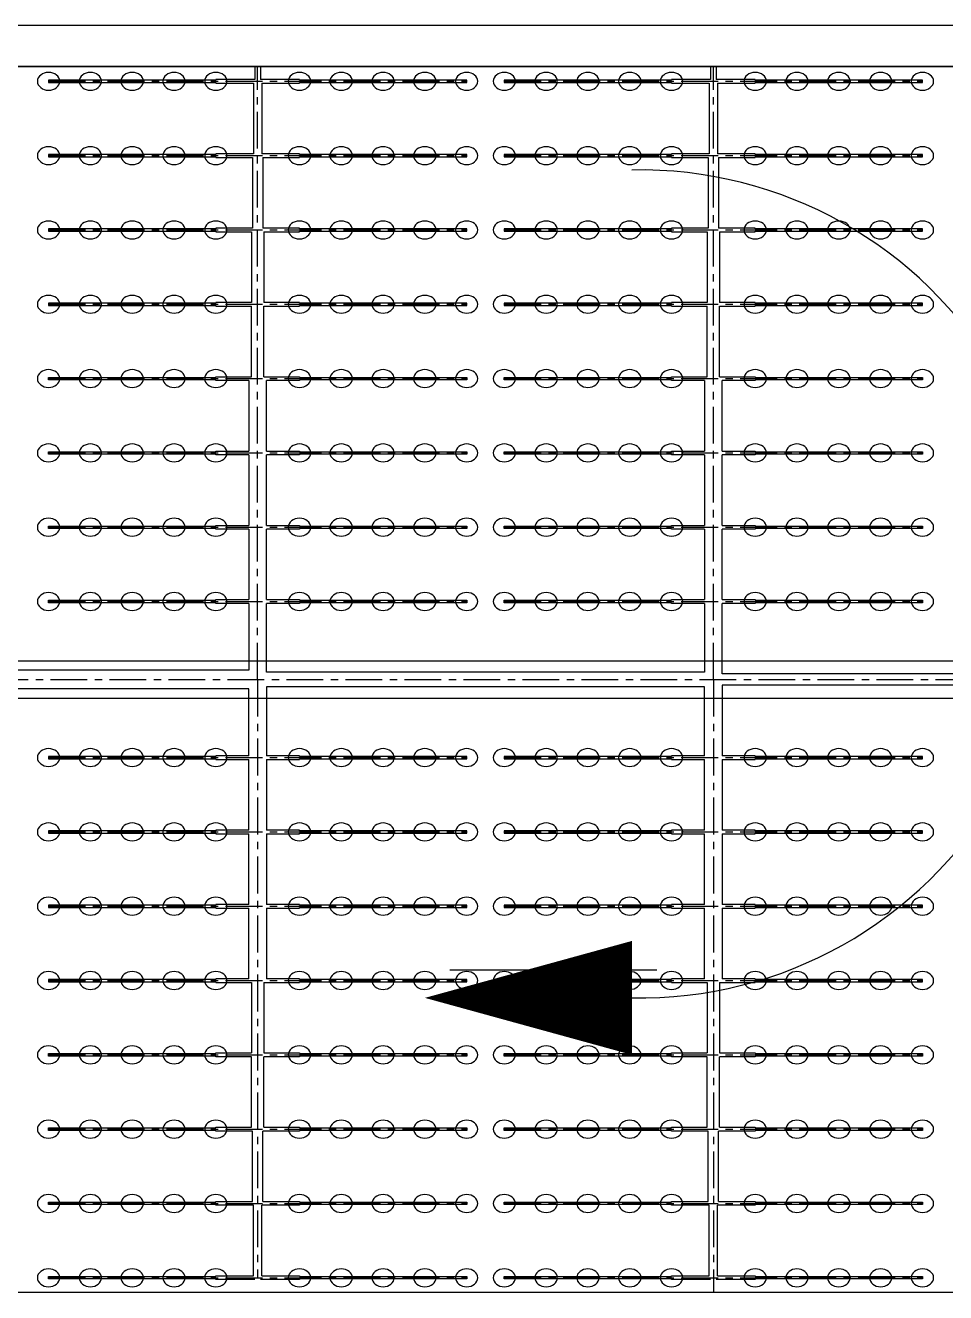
# Model space of a CAD drawing. Header units: millimetres. Extents: x 738100 to 1284508, y 138373 to 260796.
# Drawn here: x 831976 to 839900, y 219875 to 230789 of the extents above; entities that cross this region are included whole.
import ezdxf

# ---------------------------------------------------------------- set-up
doc = ezdxf.new("R2010")
doc.units = ezdxf.units.MM
doc.linetypes.add('CENTER', pattern=[50.8, 31.75, -6.35, 6.35, -6.35])
doc.layers.add('轴线', color=6, linetype='CENTER')

msp = doc.modelspace()

# ---------------------------------------------------------------- linework, layer by layer
at = {"lineweight": -3}
msp.add_line((842940.494, 230789.288), (779900.494, 230789.288), dxfattribs=at)
at = {"lineweight": -3, "ltscale": 100}
for p, q in [((843900.494, 230435.296), (779900.494, 230435.296)), ((779900.494, 230433.442), (843900.494, 230433.442)), ((777220.494, 225315.296), (843900.494, 225315.296)), ((777220.494, 225315.296), (843900.494, 225315.296)), ((777220.494, 225315.296), (843900.494, 225315.296)), ((779900.494, 224995.296), (843900.494, 224995.296)), ((843900.494, 219875.296), (779900.494, 219875.296))]:
    msp.add_line(p, q, dxfattribs=at)
at = {"ltscale": 10}
for p, q in [((833952.494, 230435.296), (833952.494, 230323.296)), ((834000.494, 230435.296), (834000.494, 230323.296)), ((837876.494, 230435.296), (837876.494, 230323.296)), ((837924.494, 230435.296), (837924.494, 230323.296)), ((832176.494, 230317.536), (832176.494, 230297.056)), ((833616.494, 230317.536), (832176.494, 230317.536)), ((832176.494, 230297.056), (833616.494, 230297.056)), ((833952.494, 230323.296), (833616.494, 230323.296)), ((833616.494, 230323.296), (833616.494, 230317.536)), ((833616.494, 230297.056), (833616.494, 230291.296)), ((833616.494, 230291.296), (833940.494, 230291.296)), ((833940.494, 230291.296), (833940.494, 229683.296)), ((834336.494, 230323.296), (834000.494, 230323.296)), ((834012.494, 230291.296), (834336.494, 230291.296)), ((834012.494, 230291.296), (834012.494, 229683.296)), ((834336.494, 230317.536), (834336.494, 230323.296)), ((835776.494, 230317.536), (834336.494, 230317.536)), ((834336.494, 230291.296), (834336.494, 230297.056)), ((834336.494, 230297.056), (835776.494, 230297.056)), ((835776.494, 230297.056), (835776.494, 230317.536)), ((836100.494, 230317.536), (836100.494, 230297.056)), ((837540.494, 230317.536), (836100.494, 230317.536)), ((836100.494, 230297.056), (837540.494, 230297.056)), ((837876.494, 230323.296), (837540.494, 230323.296)), ((837540.494, 230323.296), (837540.494, 230317.536)), ((837540.494, 230297.056), (837540.494, 230291.296)), ((837540.494, 230291.296), (837864.494, 230291.296)), ((837864.494, 230291.296), (837864.494, 229683.296)), ((838260.494, 230323.296), (837924.494, 230323.296)), ((837936.494, 230291.296), (838260.494, 230291.296)), ((837936.494, 230291.296), (837936.494, 229683.296)), ((838260.494, 230317.536), (838260.494, 230323.296)), ((839700.494, 230317.536), (838260.494, 230317.536)), ((838260.494, 230291.296), (838260.494, 230297.056)), ((838260.494, 230297.056), (839700.494, 230297.056)), ((839700.494, 230297.056), (839700.494, 230317.536)), ((832176.494, 229677.536), (832176.494, 229657.056)), ((833616.494, 229677.536), (832176.494, 229677.536)), ((832176.494, 229657.056), (833616.494, 229657.056)), ((833940.494, 229683.296), (833616.494, 229683.296)), ((833616.494, 229683.296), (833616.494, 229677.536)), ((833616.494, 229657.056), (833616.494, 229651.296)), ((833616.494, 229651.296), (833932.494, 229651.296)), ((833932.494, 229651.296), (833932.494, 229043.296)), ((834336.494, 229683.296), (834012.494, 229683.296)), ((834020.494, 229651.296), (834336.494, 229651.296)), ((834020.494, 229651.296), (834020.494, 229043.296)), ((834336.494, 229677.536), (834336.494, 229683.296)), ((835776.494, 229677.536), (834336.494, 229677.536)), ((834336.494, 229651.296), (834336.494, 229657.056)), ((834336.494, 229657.056), (835776.494, 229657.056)), ((835776.494, 229657.056), (835776.494, 229677.536)), ((836100.494, 229677.536), (836100.494, 229657.056)), ((837540.494, 229677.536), (836100.494, 229677.536)), ((836100.494, 229657.056), (837540.494, 229657.056)), ((837864.494, 229683.296), (837540.494, 229683.296)), ((837540.494, 229683.296), (837540.494, 229677.536)), ((837540.494, 229657.056), (837540.494, 229651.296)), ((837540.494, 229651.296), (837856.494, 229651.296)), ((837856.494, 229651.296), (837856.494, 229043.296)), ((838260.494, 229683.296), (837936.494, 229683.296)), ((837944.494, 229651.296), (838260.494, 229651.296)), ((837944.494, 229651.296), (837944.494, 229043.296)), ((838260.494, 229677.536), (838260.494, 229683.296)), ((839700.494, 229677.536), (838260.494, 229677.536)), ((838260.494, 229651.296), (838260.494, 229657.056)), ((838260.494, 229657.056), (839700.494, 229657.056)), ((839700.494, 229657.056), (839700.494, 229677.536)), ((832176.494, 229037.536), (832176.494, 229017.056)), ((833616.494, 229037.536), (832176.494, 229037.536)), ((832176.494, 229017.056), (833616.494, 229017.056)), ((833932.494, 229043.296), (833616.494, 229043.296)), ((833616.494, 229043.296), (833616.494, 229037.536)), ((833616.494, 229017.056), (833616.494, 229011.296)), ((833616.494, 229011.296), (833924.494, 229011.296)), ((833924.494, 229011.296), (833924.494, 228403.296)), ((834336.494, 229043.296), (834020.494, 229043.296)), ((834028.494, 229011.296), (834336.494, 229011.296)), ((834028.494, 229011.296), (834028.494, 228403.296)), ((834336.494, 229037.536), (834336.494, 229043.296)), ((835776.494, 229037.536), (834336.494, 229037.536)), ((834336.494, 229011.296), (834336.494, 229017.056)), ((834336.494, 229017.056), (835776.494, 229017.056)), ((835776.494, 229017.056), (835776.494, 229037.536)), ((836100.494, 229037.536), (836100.494, 229017.056)), ((837540.494, 229037.536), (836100.494, 229037.536)), ((836100.494, 229017.056), (837540.494, 229017.056)), ((837856.494, 229043.296), (837540.494, 229043.296)), ((837540.494, 229043.296), (837540.494, 229037.536)), ((837540.494, 229017.056), (837540.494, 229011.296)), ((837540.494, 229011.296), (837848.494, 229011.296)), ((837848.494, 229011.296), (837848.494, 228403.296)), ((838260.494, 229043.296), (837944.494, 229043.296)), ((837952.494, 229011.296), (838260.494, 229011.296)), ((837952.494, 229011.296), (837952.494, 228403.296)), ((838260.494, 229037.536), (838260.494, 229043.296)), ((839700.494, 229037.536), (838260.494, 229037.536)), ((838260.494, 229011.296), (838260.494, 229017.056)), ((838260.494, 229017.056), (839700.494, 229017.056)), ((839700.494, 229017.056), (839700.494, 229037.536)), ((832176.494, 228397.536), (832176.494, 228377.056)), ((833616.494, 228397.536), (832176.494, 228397.536)), ((832176.494, 228377.056), (833616.494, 228377.056)), ((833924.494, 228403.296), (833616.494, 228403.296)), ((833616.494, 228403.296), (833616.494, 228397.536)), ((833616.494, 228377.056), (833616.494, 228371.296)), ((833616.494, 228371.296), (833924.494, 228371.296)), ((833924.494, 227763.296), (833924.494, 228371.296)), ((834336.494, 228403.296), (834028.494, 228403.296)), ((834028.494, 228371.296), (834336.494, 228371.296)), ((834028.494, 227763.296), (834028.494, 228371.296)), ((834336.494, 228397.536), (834336.494, 228403.296)), ((835776.494, 228397.536), (834336.494, 228397.536)), ((834336.494, 228371.296), (834336.494, 228377.056)), ((834336.494, 228377.056), (835776.494, 228377.056)), ((835776.494, 228377.056), (835776.494, 228397.536)), ((836100.494, 228397.536), (836100.494, 228377.056)), ((837540.494, 228397.536), (836100.494, 228397.536)), ((836100.494, 228377.056), (837540.494, 228377.056)), ((837848.494, 228403.296), (837540.494, 228403.296)), ((837540.494, 228403.296), (837540.494, 228397.536)), ((837540.494, 228377.056), (837540.494, 228371.296)), ((837540.494, 228371.296), (837848.494, 228371.296)), ((837848.494, 227763.296), (837848.494, 228371.296)), ((838260.494, 228403.296), (837952.494, 228403.296)), ((837952.494, 228371.296), (838260.494, 228371.296)), ((837952.494, 227763.296), (837952.494, 228371.296)), ((838260.494, 228397.536), (838260.494, 228403.296)), ((839700.494, 228397.536), (838260.494, 228397.536)), ((838260.494, 228371.296), (838260.494, 228377.056)), ((838260.494, 228377.056), (839700.494, 228377.056)), ((839700.494, 228377.056), (839700.494, 228397.536)), ((832176.494, 227737.056), (832176.494, 227757.536)), ((832176.494, 227757.536), (833616.494, 227757.536)), ((833616.494, 227737.056), (832176.494, 227737.056)), ((833616.494, 227757.536), (833616.494, 227763.296)), ((833616.494, 227763.296), (833924.494, 227763.296)), ((833616.494, 227731.296), (833616.494, 227737.056)), ((833900.494, 227731.296), (833616.494, 227731.296)), ((833900.494, 227731.296), (833900.494, 227123.296)), ((834028.494, 227763.296), (834336.494, 227763.296)), ((834336.494, 227731.296), (834052.494, 227731.296)), ((834052.494, 227123.296), (834052.494, 227731.296)), ((834336.494, 227763.296), (834336.494, 227757.536)), ((834336.494, 227757.536), (835776.494, 227757.536)), ((835776.494, 227737.056), (834336.494, 227737.056)), ((834336.494, 227737.056), (834336.494, 227731.296)), ((835776.494, 227757.536), (835776.494, 227737.056)), ((836100.494, 227737.056), (836100.494, 227757.536)), ((836100.494, 227757.536), (837540.494, 227757.536)), ((837540.494, 227737.056), (836100.494, 227737.056)), ((837540.494, 227757.536), (837540.494, 227763.296)), ((837540.494, 227763.296), (837848.494, 227763.296)), ((837540.494, 227731.296), (837540.494, 227737.056)), ((837824.494, 227731.296), (837540.494, 227731.296)), ((837824.494, 227731.296), (837824.494, 227123.296)), ((837952.494, 227763.296), (838260.494, 227763.296)), ((838260.494, 227731.296), (837976.494, 227731.296)), ((837976.494, 227123.296), (837976.494, 227731.296)), ((838260.494, 227763.296), (838260.494, 227757.536)), ((838260.494, 227757.536), (839700.494, 227757.536)), ((839700.494, 227737.056), (838260.494, 227737.056)), ((838260.494, 227737.056), (838260.494, 227731.296)), ((839700.494, 227757.536), (839700.494, 227737.056)), ((833616.494, 227117.536), (833616.494, 227123.296)), ((833616.494, 227123.296), (833900.494, 227123.296)), ((834052.494, 227123.296), (834336.494, 227123.296)), ((834336.494, 227123.296), (834336.494, 227117.536)), ((837540.494, 227117.536), (837540.494, 227123.296)), ((837540.494, 227123.296), (837824.494, 227123.296)), ((837976.494, 227123.296), (838260.494, 227123.296)), ((838260.494, 227123.296), (838260.494, 227117.536)), ((832176.494, 227097.056), (832176.494, 227117.536)), ((832176.494, 227117.536), (833616.494, 227117.536)), ((833616.494, 227097.056), (832176.494, 227097.056)), ((833616.494, 227091.296), (833616.494, 227097.056)), ((833900.494, 227091.296), (833616.494, 227091.296)), ((833900.494, 227091.296), (833900.494, 226483.296)), ((834336.494, 227091.296), (834052.494, 227091.296)), ((834052.494, 226483.296), (834052.494, 227091.296)), ((834336.494, 227117.536), (835776.494, 227117.536)), ((835776.494, 227097.056), (834336.494, 227097.056)), ((834336.494, 227097.056), (834336.494, 227091.296)), ((835776.494, 227117.536), (835776.494, 227097.056)), ((836100.494, 227097.056), (836100.494, 227117.536)), ((836100.494, 227117.536), (837540.494, 227117.536)), ((837540.494, 227097.056), (836100.494, 227097.056)), ((837540.494, 227091.296), (837540.494, 227097.056)), ((837824.494, 227091.296), (837540.494, 227091.296)), ((837824.494, 227091.296), (837824.494, 226483.296)), ((838260.494, 227091.296), (837976.494, 227091.296)), ((837976.494, 226483.296), (837976.494, 227091.296)), ((838260.494, 227117.536), (839700.494, 227117.536)), ((839700.494, 227097.056), (838260.494, 227097.056)), ((838260.494, 227097.056), (838260.494, 227091.296)), ((839700.494, 227117.536), (839700.494, 227097.056)), ((832176.494, 226457.056), (832176.494, 226477.536)), ((832176.494, 226477.536), (833616.494, 226477.536)), ((833616.494, 226477.536), (833616.494, 226483.296)), ((833616.494, 226483.296), (833900.494, 226483.296)), ((834052.494, 226483.296), (834336.494, 226483.296)), ((834336.494, 226483.296), (834336.494, 226477.536)), ((834336.494, 226477.536), (835776.494, 226477.536)), ((835776.494, 226477.536), (835776.494, 226457.056)), ((836100.494, 226457.056), (836100.494, 226477.536)), ((836100.494, 226477.536), (837540.494, 226477.536)), ((837540.494, 226477.536), (837540.494, 226483.296)), ((837540.494, 226483.296), (837824.494, 226483.296)), ((837976.494, 226483.296), (838260.494, 226483.296)), ((838260.494, 226483.296), (838260.494, 226477.536)), ((838260.494, 226477.536), (839700.494, 226477.536)), ((839700.494, 226477.536), (839700.494, 226457.056)), ((833616.494, 226457.056), (832176.494, 226457.056)), ((833616.494, 226451.296), (833616.494, 226457.056)), ((833900.494, 226451.296), (833616.494, 226451.296)), ((833900.494, 226451.296), (833900.494, 225843.296)), ((834336.494, 226451.296), (834052.494, 226451.296)), ((834052.494, 225843.296), (834052.494, 226451.296)), ((835776.494, 226457.056), (834336.494, 226457.056)), ((834336.494, 226457.056), (834336.494, 226451.296)), ((837540.494, 226457.056), (836100.494, 226457.056)), ((837540.494, 226451.296), (837540.494, 226457.056)), ((837824.494, 226451.296), (837540.494, 226451.296)), ((837824.494, 226451.296), (837824.494, 225843.296)), ((838260.494, 226451.296), (837976.494, 226451.296)), ((837976.494, 225843.296), (837976.494, 226451.296)), ((839700.494, 226457.056), (838260.494, 226457.056)), ((838260.494, 226457.056), (838260.494, 226451.296)), ((832176.494, 225817.056), (832176.494, 225837.536)), ((832176.494, 225837.536), (833616.494, 225837.536)), ((833616.494, 225817.056), (832176.494, 225817.056)), ((833616.494, 225837.536), (833616.494, 225843.296)), ((833616.494, 225843.296), (833900.494, 225843.296)), ((833616.494, 225811.296), (833616.494, 225817.056)), ((833900.494, 225811.296), (833616.494, 225811.296)), ((833900.494, 225811.296), (833900.494, 225235.296)), ((834052.494, 225843.296), (834336.494, 225843.296)), ((834336.494, 225811.296), (834052.494, 225811.296)), ((834052.494, 225219.296), (834052.494, 225811.296)), ((834336.494, 225843.296), (834336.494, 225837.536)), ((834336.494, 225837.536), (835776.494, 225837.536)), ((835776.494, 225817.056), (834336.494, 225817.056)), ((834336.494, 225817.056), (834336.494, 225811.296)), ((835776.494, 225837.536), (835776.494, 225817.056)), ((836100.494, 225817.056), (836100.494, 225837.536)), ((836100.494, 225837.536), (837540.494, 225837.536)), ((837540.494, 225817.056), (836100.494, 225817.056)), ((837540.494, 225837.536), (837540.494, 225843.296)), ((837540.494, 225843.296), (837824.494, 225843.296)), ((837540.494, 225811.296), (837540.494, 225817.056)), ((837824.494, 225811.296), (837540.494, 225811.296)), ((837824.494, 225811.296), (837824.494, 225219.296)), ((837976.494, 225843.296), (838260.494, 225843.296)), ((838260.494, 225811.296), (837976.494, 225811.296)), ((837976.494, 225203.296), (837976.494, 225811.296)), ((838260.494, 225843.296), (838260.494, 225837.536)), ((838260.494, 225837.536), (839700.494, 225837.536)), ((839700.494, 225817.056), (838260.494, 225817.056)), ((838260.494, 225817.056), (838260.494, 225811.296)), ((839700.494, 225837.536), (839700.494, 225817.056)), ((833900.494, 225235.296), (830052.494, 225235.296)), ((837824.494, 225219.296), (834052.494, 225219.296)), ((841824.494, 225203.296), (837976.494, 225203.296)), ((833900.494, 225075.296), (830052.494, 225075.296)), ((833900.494, 224995.296), (833900.494, 225075.296)), ((833900.494, 224499.296), (833900.494, 225075.296)), ((834052.494, 225091.296), (834052.494, 224995.296)), ((837824.494, 225091.296), (834052.494, 225091.296)), ((834052.494, 225091.296), (834052.494, 224499.296)), ((837824.494, 224995.296), (837824.494, 225091.296)), ((837824.494, 224499.296), (837824.494, 225091.296)), ((837976.494, 225107.296), (837976.494, 224995.296)), ((841824.494, 225107.296), (837976.494, 225107.296)), ((837976.494, 225107.296), (837976.494, 224499.296)), ((832176.494, 224493.536), (832176.494, 224473.056)), ((833616.494, 224493.536), (832176.494, 224493.536)), ((832176.494, 224473.056), (833616.494, 224473.056)), ((833900.494, 224499.296), (833616.494, 224499.296)), ((833616.494, 224499.296), (833616.494, 224493.536)), ((833616.494, 224473.056), (833616.494, 224467.296)), ((833616.494, 224467.296), (833900.494, 224467.296)), ((833900.494, 223859.296), (833900.494, 224467.296)), ((834336.494, 224499.296), (834052.494, 224499.296)), ((834052.494, 224467.296), (834336.494, 224467.296)), ((834052.494, 224467.296), (834052.494, 223859.296)), ((834336.494, 224493.536), (834336.494, 224499.296)), ((835776.494, 224493.536), (834336.494, 224493.536)), ((834336.494, 224467.296), (834336.494, 224473.056)), ((834336.494, 224473.056), (835776.494, 224473.056)), ((835776.494, 224473.056), (835776.494, 224493.536)), ((836100.494, 224493.536), (836100.494, 224473.056)), ((837540.494, 224493.536), (836100.494, 224493.536)), ((836100.494, 224473.056), (837540.494, 224473.056)), ((837824.494, 224499.296), (837540.494, 224499.296)), ((837540.494, 224499.296), (837540.494, 224493.536)), ((837540.494, 224473.056), (837540.494, 224467.296)), ((837540.494, 224467.296), (837824.494, 224467.296)), ((837824.494, 223859.296), (837824.494, 224467.296)), ((838260.494, 224499.296), (837976.494, 224499.296)), ((837976.494, 224467.296), (838260.494, 224467.296)), ((837976.494, 224467.296), (837976.494, 223859.296)), ((838260.494, 224493.536), (838260.494, 224499.296)), ((839700.494, 224493.536), (838260.494, 224493.536)), ((838260.494, 224467.296), (838260.494, 224473.056)), ((838260.494, 224473.056), (839700.494, 224473.056)), ((839700.494, 224473.056), (839700.494, 224493.536)), ((832176.494, 223853.536), (832176.494, 223833.056)), ((833616.494, 223853.536), (832176.494, 223853.536)), ((833900.494, 223859.296), (833616.494, 223859.296)), ((833616.494, 223859.296), (833616.494, 223853.536)), ((834336.494, 223859.296), (834052.494, 223859.296)), ((834336.494, 223853.536), (834336.494, 223859.296)), ((835776.494, 223853.536), (834336.494, 223853.536)), ((835776.494, 223833.056), (835776.494, 223853.536)), ((836100.494, 223853.536), (836100.494, 223833.056)), ((837540.494, 223853.536), (836100.494, 223853.536)), ((837824.494, 223859.296), (837540.494, 223859.296)), ((837540.494, 223859.296), (837540.494, 223853.536)), ((838260.494, 223859.296), (837976.494, 223859.296)), ((838260.494, 223853.536), (838260.494, 223859.296)), ((839700.494, 223853.536), (838260.494, 223853.536)), ((839700.494, 223833.056), (839700.494, 223853.536)), ((832176.494, 223833.056), (833616.494, 223833.056)), ((833616.494, 223833.056), (833616.494, 223827.296)), ((833616.494, 223827.296), (833900.494, 223827.296)), ((833900.494, 223219.296), (833900.494, 223827.296)), ((834052.494, 223827.296), (834336.494, 223827.296)), ((834052.494, 223827.296), (834052.494, 223219.296)), ((834336.494, 223827.296), (834336.494, 223833.056)), ((834336.494, 223833.056), (835776.494, 223833.056)), ((836100.494, 223833.056), (837540.494, 223833.056)), ((837540.494, 223833.056), (837540.494, 223827.296)), ((837540.494, 223827.296), (837824.494, 223827.296)), ((837824.494, 223219.296), (837824.494, 223827.296)), ((837976.494, 223827.296), (838260.494, 223827.296)), ((837976.494, 223827.296), (837976.494, 223219.296)), ((838260.494, 223827.296), (838260.494, 223833.056)), ((838260.494, 223833.056), (839700.494, 223833.056)), ((832176.494, 223213.536), (832176.494, 223193.056)), ((833616.494, 223213.536), (832176.494, 223213.536)), ((832176.494, 223193.056), (833616.494, 223193.056)), ((833900.494, 223219.296), (833616.494, 223219.296)), ((833616.494, 223219.296), (833616.494, 223213.536)), ((833616.494, 223193.056), (833616.494, 223187.296)), ((834336.494, 223219.296), (834052.494, 223219.296)), ((834336.494, 223213.536), (834336.494, 223219.296)), ((835776.494, 223213.536), (834336.494, 223213.536)), ((834336.494, 223187.296), (834336.494, 223193.056)), ((834336.494, 223193.056), (835776.494, 223193.056)), ((835776.494, 223193.056), (835776.494, 223213.536)), ((836100.494, 223213.536), (836100.494, 223193.056)), ((837540.494, 223213.536), (836100.494, 223213.536)), ((836100.494, 223193.056), (837540.494, 223193.056)), ((837824.494, 223219.296), (837540.494, 223219.296)), ((837540.494, 223219.296), (837540.494, 223213.536)), ((837540.494, 223193.056), (837540.494, 223187.296)), ((838260.494, 223219.296), (837976.494, 223219.296)), ((838260.494, 223213.536), (838260.494, 223219.296)), ((839700.494, 223213.536), (838260.494, 223213.536)), ((838260.494, 223187.296), (838260.494, 223193.056)), ((838260.494, 223193.056), (839700.494, 223193.056)), ((839700.494, 223193.056), (839700.494, 223213.536)), ((833616.494, 223187.296), (833900.494, 223187.296)), ((833900.494, 222579.296), (833900.494, 223187.296)), ((834052.494, 223187.296), (834336.494, 223187.296)), ((834052.494, 223187.296), (834052.494, 222579.296)), ((837540.494, 223187.296), (837824.494, 223187.296)), ((837824.494, 222579.296), (837824.494, 223187.296)), ((837976.494, 223187.296), (838260.494, 223187.296)), ((837976.494, 223187.296), (837976.494, 222579.296)), ((832176.494, 222573.536), (832176.494, 222553.056)), ((833616.494, 222573.536), (832176.494, 222573.536)), ((832176.494, 222553.056), (833616.494, 222553.056)), ((833900.494, 222579.296), (833616.494, 222579.296)), ((833616.494, 222579.296), (833616.494, 222573.536)), ((833616.494, 222553.056), (833616.494, 222547.296)), ((833616.494, 222547.296), (833924.494, 222547.296)), ((833924.494, 222547.296), (833924.494, 221939.296)), ((834028.494, 222547.296), (834336.494, 222547.296)), ((834028.494, 222547.296), (834028.494, 221939.296)), ((834336.494, 222579.296), (834052.494, 222579.296)), ((834336.494, 222573.536), (834336.494, 222579.296)), ((835776.494, 222573.536), (834336.494, 222573.536)), ((834336.494, 222547.296), (834336.494, 222553.056)), ((834336.494, 222553.056), (835776.494, 222553.056)), ((835776.494, 222553.056), (835776.494, 222573.536)), ((836100.494, 222573.536), (836100.494, 222553.056)), ((837540.494, 222573.536), (836100.494, 222573.536)), ((836100.494, 222553.056), (837540.494, 222553.056)), ((837824.494, 222579.296), (837540.494, 222579.296)), ((837540.494, 222579.296), (837540.494, 222573.536)), ((837540.494, 222553.056), (837540.494, 222547.296)), ((837540.494, 222547.296), (837848.494, 222547.296)), ((837848.494, 222547.296), (837848.494, 221939.296)), ((837952.494, 222547.296), (838260.494, 222547.296)), ((837952.494, 222547.296), (837952.494, 221939.296)), ((838260.494, 222579.296), (837976.494, 222579.296)), ((838260.494, 222573.536), (838260.494, 222579.296)), ((839700.494, 222573.536), (838260.494, 222573.536)), ((838260.494, 222547.296), (838260.494, 222553.056)), ((838260.494, 222553.056), (839700.494, 222553.056)), ((839700.494, 222553.056), (839700.494, 222573.536)), ((832176.494, 221913.056), (832176.494, 221933.536)), ((832176.494, 221933.536), (833616.494, 221933.536)), ((833616.494, 221913.056), (832176.494, 221913.056)), ((833616.494, 221933.536), (833616.494, 221939.296)), ((833616.494, 221939.296), (833924.494, 221939.296)), ((833616.494, 221907.296), (833616.494, 221913.056)), ((833924.494, 221907.296), (833616.494, 221907.296)), ((833924.494, 221299.296), (833924.494, 221907.296)), ((834028.494, 221939.296), (834336.494, 221939.296)), ((834336.494, 221907.296), (834028.494, 221907.296)), ((834028.494, 221299.296), (834028.494, 221907.296)), ((834336.494, 221939.296), (834336.494, 221933.536)), ((834336.494, 221933.536), (835776.494, 221933.536)), ((835776.494, 221913.056), (834336.494, 221913.056)), ((834336.494, 221913.056), (834336.494, 221907.296)), ((835776.494, 221933.536), (835776.494, 221913.056)), ((836100.494, 221913.056), (836100.494, 221933.536)), ((836100.494, 221933.536), (837540.494, 221933.536)), ((837540.494, 221913.056), (836100.494, 221913.056)), ((837540.494, 221933.536), (837540.494, 221939.296)), ((837540.494, 221939.296), (837848.494, 221939.296)), ((837540.494, 221907.296), (837540.494, 221913.056)), ((837848.494, 221907.296), (837540.494, 221907.296)), ((837848.494, 221299.296), (837848.494, 221907.296)), ((837952.494, 221939.296), (838260.494, 221939.296)), ((838260.494, 221907.296), (837952.494, 221907.296)), ((837952.494, 221299.296), (837952.494, 221907.296)), ((838260.494, 221939.296), (838260.494, 221933.536)), ((838260.494, 221933.536), (839700.494, 221933.536)), ((839700.494, 221913.056), (838260.494, 221913.056)), ((838260.494, 221913.056), (838260.494, 221907.296)), ((839700.494, 221933.536), (839700.494, 221913.056)), ((832176.494, 221273.056), (832176.494, 221293.536)), ((832176.494, 221293.536), (833616.494, 221293.536)), ((833616.494, 221273.056), (832176.494, 221273.056)), ((833616.494, 221293.536), (833616.494, 221299.296)), ((833616.494, 221299.296), (833924.494, 221299.296)), ((833616.494, 221267.296), (833616.494, 221273.056)), ((833932.494, 221267.296), (833616.494, 221267.296)), ((833932.494, 220659.296), (833932.494, 221267.296)), ((834336.494, 221267.296), (834020.494, 221267.296)), ((834020.494, 220659.296), (834020.494, 221267.296)), ((834028.494, 221299.296), (834336.494, 221299.296)), ((834336.494, 221299.296), (834336.494, 221293.536)), ((834336.494, 221293.536), (835776.494, 221293.536)), ((835776.494, 221273.056), (834336.494, 221273.056)), ((834336.494, 221273.056), (834336.494, 221267.296)), ((835776.494, 221293.536), (835776.494, 221273.056)), ((836100.494, 221273.056), (836100.494, 221293.536)), ((836100.494, 221293.536), (837540.494, 221293.536)), ((837540.494, 221273.056), (836100.494, 221273.056)), ((837540.494, 221293.536), (837540.494, 221299.296)), ((837540.494, 221299.296), (837848.494, 221299.296)), ((837540.494, 221267.296), (837540.494, 221273.056)), ((837856.494, 221267.296), (837540.494, 221267.296)), ((837856.494, 220659.296), (837856.494, 221267.296)), ((838260.494, 221267.296), (837944.494, 221267.296)), ((837944.494, 220659.296), (837944.494, 221267.296)), ((837952.494, 221299.296), (838260.494, 221299.296)), ((838260.494, 221299.296), (838260.494, 221293.536)), ((838260.494, 221293.536), (839700.494, 221293.536)), ((839700.494, 221273.056), (838260.494, 221273.056)), ((838260.494, 221273.056), (838260.494, 221267.296)), ((839700.494, 221293.536), (839700.494, 221273.056)), ((832176.494, 220633.056), (832176.494, 220653.536)), ((832176.494, 220653.536), (833616.494, 220653.536)), ((833616.494, 220633.056), (832176.494, 220633.056)), ((833616.494, 220653.536), (833616.494, 220659.296)), ((833616.494, 220659.296), (833932.494, 220659.296)), ((833616.494, 220627.296), (833616.494, 220633.056)), ((833940.494, 220627.296), (833616.494, 220627.296)), ((833940.494, 220019.296), (833940.494, 220627.296)), ((834336.494, 220627.296), (834012.494, 220627.296)), ((834012.494, 220019.296), (834012.494, 220627.296)), ((834020.494, 220659.296), (834336.494, 220659.296)), ((834336.494, 220659.296), (834336.494, 220653.536)), ((834336.494, 220653.536), (835776.494, 220653.536)), ((835776.494, 220633.056), (834336.494, 220633.056)), ((834336.494, 220633.056), (834336.494, 220627.296)), ((835776.494, 220653.536), (835776.494, 220633.056)), ((836100.494, 220633.056), (836100.494, 220653.536)), ((836100.494, 220653.536), (837540.494, 220653.536)), ((837540.494, 220633.056), (836100.494, 220633.056)), ((837540.494, 220653.536), (837540.494, 220659.296)), ((837540.494, 220659.296), (837856.494, 220659.296)), ((837540.494, 220627.296), (837540.494, 220633.056)), ((837864.494, 220627.296), (837540.494, 220627.296)), ((837864.494, 220019.296), (837864.494, 220627.296)), ((838260.494, 220627.296), (837936.494, 220627.296)), ((837936.494, 220019.296), (837936.494, 220627.296)), ((837944.494, 220659.296), (838260.494, 220659.296)), ((838260.494, 220659.296), (838260.494, 220653.536)), ((838260.494, 220653.536), (839700.494, 220653.536)), ((839700.494, 220633.056), (838260.494, 220633.056)), ((838260.494, 220633.056), (838260.494, 220627.296)), ((839700.494, 220653.536), (839700.494, 220633.056)), ((832176.494, 219993.056), (832176.494, 220013.536)), ((832176.494, 220013.536), (833616.494, 220013.536)), ((833616.494, 219993.056), (832176.494, 219993.056)), ((833616.494, 220013.536), (833616.494, 220019.296)), ((833616.494, 220019.296), (833940.494, 220019.296)), ((833616.494, 219987.296), (833616.494, 219993.056)), ((833952.494, 219987.296), (833616.494, 219987.296)), ((834336.494, 219987.296), (834000.494, 219987.296)), ((834012.494, 220019.296), (834336.494, 220019.296)), ((834336.494, 220019.296), (834336.494, 220013.536)), ((834336.494, 220013.536), (835776.494, 220013.536)), ((835776.494, 219993.056), (834336.494, 219993.056)), ((834336.494, 219993.056), (834336.494, 219987.296)), ((835776.494, 220013.536), (835776.494, 219993.056)), ((836100.494, 219993.056), (836100.494, 220013.536)), ((836100.494, 220013.536), (837540.494, 220013.536)), ((837540.494, 219993.056), (836100.494, 219993.056)), ((837540.494, 220013.536), (837540.494, 220019.296)), ((837540.494, 220019.296), (837864.494, 220019.296)), ((837540.494, 219987.296), (837540.494, 219993.056)), ((837876.494, 219987.296), (837540.494, 219987.296)), ((838260.494, 219987.296), (837924.494, 219987.296)), ((837936.494, 220019.296), (838260.494, 220019.296)), ((838260.494, 220019.296), (838260.494, 220013.536)), ((838260.494, 220013.536), (839700.494, 220013.536)), ((839700.494, 219993.056), (838260.494, 219993.056)), ((838260.494, 219993.056), (838260.494, 219987.296)), ((839700.494, 220013.536), (839700.494, 219993.056))]:
    msp.add_line(p, q, dxfattribs=at)
at = {"color": 7, "lineweight": -3}
msp.add_line((837413.833, 222651.79), (835630.644, 222651.79), dxfattribs=at)
msp.add_lwpolyline([(837199.683, 222413.845, 981.097, 0, 0), (835416.494, 222413.845, 0, 0, 0)], format="xyseb", dxfattribs=at)
msp.add_arc((837269.455, 225978.682), 3565.52, 268.8787302, 91.1212698, dxfattribs=at)
at = {"ltscale": 10, "extrusion": (0, 0, -1)}
for centre in [(832176.494, 230307.296), (832536.494, 230307.296), (832896.494, 230307.296), (833256.494, 230307.296), (833616.494, 230307.296), (834336.494, 230307.296), (834696.494, 230307.296), (835056.494, 230307.296), (835416.494, 230307.296), (835776.494, 230307.296), (836100.494, 230307.296), (836460.494, 230307.296), (836820.494, 230307.296), (837180.494, 230307.296), (837540.494, 230307.296), (838260.494, 230307.296), (838620.494, 230307.296), (838980.494, 230307.296), (839340.494, 230307.296), (839700.494, 230307.296), (832176.494, 229667.296), (832536.494, 229667.296), (832896.494, 229667.296), (833256.494, 229667.296), (833616.494, 229667.296), (834336.494, 229667.296), (834696.494, 229667.296), (835056.494, 229667.296), (835416.494, 229667.296), (835776.494, 229667.296), (836100.494, 229667.296), (836460.494, 229667.296), (836820.494, 229667.296), (837180.494, 229667.296), (837540.494, 229667.296), (838260.494, 229667.296), (838620.494, 229667.296), (838980.494, 229667.296), (839340.494, 229667.296), (839700.494, 229667.296), (832176.494, 229027.296), (832536.494, 229027.296), (832896.494, 229027.296), (833256.494, 229027.296), (833616.494, 229027.296), (834336.494, 229027.296), (834696.494, 229027.296), (835056.494, 229027.296), (835416.494, 229027.296), (835776.494, 229027.296), (836100.494, 229027.296), (836460.494, 229027.296), (836820.494, 229027.296), (837180.494, 229027.296), (837540.494, 229027.296), (838260.494, 229027.296), (838620.494, 229027.296), (838980.494, 229027.296), (839340.494, 229027.296), (839700.494, 229027.296), (832176.494, 228387.296), (832536.494, 228387.296), (832896.494, 228387.296), (833256.494, 228387.296), (833616.494, 228387.296), (834336.494, 228387.296), (834696.494, 228387.296), (835056.494, 228387.296), (835416.494, 228387.296), (835776.494, 228387.296), (836100.494, 228387.296), (836460.494, 228387.296), (836820.494, 228387.296), (837180.494, 228387.296), (837540.494, 228387.296), (838260.494, 228387.296), (838620.494, 228387.296), (838980.494, 228387.296), (839340.494, 228387.296), (839700.494, 228387.296), (832176.494, 227747.296), (832536.494, 227747.296), (832896.494, 227747.296), (833256.494, 227747.296), (833616.494, 227747.296), (834336.494, 227747.296), (834696.494, 227747.296), (835056.494, 227747.296), (835416.494, 227747.296), (835776.494, 227747.296), (836100.494, 227747.296), (836460.494, 227747.296), (836820.494, 227747.296), (837180.494, 227747.296), (837540.494, 227747.296), (838260.494, 227747.296), (838620.494, 227747.296), (838980.494, 227747.296), (839340.494, 227747.296), (839700.494, 227747.296), (832176.494, 227107.296), (832536.494, 227107.296), (832896.494, 227107.296), (833256.494, 227107.296), (833616.494, 227107.296), (834336.494, 227107.296), (834696.494, 227107.296), (835056.494, 227107.296), (835416.494, 227107.296), (835776.494, 227107.296), (836100.494, 227107.296), (836460.494, 227107.296), (836820.494, 227107.296), (837180.494, 227107.296), (837540.494, 227107.296), (838260.494, 227107.296), (838620.494, 227107.296), (838980.494, 227107.296), (839340.494, 227107.296), (839700.494, 227107.296), (832176.494, 226467.296), (832536.494, 226467.296), (832896.494, 226467.296), (833256.494, 226467.296), (833616.494, 226467.296), (834336.494, 226467.296), (834696.494, 226467.296), (835056.494, 226467.296), (835416.494, 226467.296), (835776.494, 226467.296), (836100.494, 226467.296), (836460.494, 226467.296), (836820.494, 226467.296), (837180.494, 226467.296), (837540.494, 226467.296), (838260.494, 226467.296), (838620.494, 226467.296), (838980.494, 226467.296), (839340.494, 226467.296), (839700.494, 226467.296), (832176.494, 225827.296), (832536.494, 225827.296), (832896.494, 225827.296), (833256.494, 225827.296), (833616.494, 225827.296), (834336.494, 225827.296), (834696.494, 225827.296), (835056.494, 225827.296), (835416.494, 225827.296), (835776.494, 225827.296), (836100.494, 225827.296), (836460.494, 225827.296), (836820.494, 225827.296), (837180.494, 225827.296), (837540.494, 225827.296), (838260.494, 225827.296), (838620.494, 225827.296), (838980.494, 225827.296), (839340.494, 225827.296), (839700.494, 225827.296), (832176.494, 224483.296), (832536.494, 224483.296), (832896.494, 224483.296), (833256.494, 224483.296), (833616.494, 224483.296), (834336.494, 224483.296), (834696.494, 224483.296), (835056.494, 224483.296), (835416.494, 224483.296), (835776.494, 224483.296), (836100.494, 224483.296), (836460.494, 224483.296), (836820.494, 224483.296), (837180.494, 224483.296), (837540.494, 224483.296), (838260.494, 224483.296), (838620.494, 224483.296), (838980.494, 224483.296), (839340.494, 224483.296), (839700.494, 224483.296), (832176.494, 223843.296), (832536.494, 223843.296), (832896.494, 223843.296), (833256.494, 223843.296), (833616.494, 223843.296), (834336.494, 223843.296), (834696.494, 223843.296), (835056.494, 223843.296), (835416.494, 223843.296), (835776.494, 223843.296), (836100.494, 223843.296), (836460.494, 223843.296), (836820.494, 223843.296), (837180.494, 223843.296), (837540.494, 223843.296), (838260.494, 223843.296), (838620.494, 223843.296), (838980.494, 223843.296), (839340.494, 223843.296), (839700.494, 223843.296), (832176.494, 223203.296), (832536.494, 223203.296), (832896.494, 223203.296), (833256.494, 223203.296), (833616.494, 223203.296), (834336.494, 223203.296), (834696.494, 223203.296), (835056.494, 223203.296), (835416.494, 223203.296), (835776.494, 223203.296), (836100.494, 223203.296), (836460.494, 223203.296), (836820.494, 223203.296), (837180.494, 223203.296), (837540.494, 223203.296), (838260.494, 223203.296), (838620.494, 223203.296), (838980.494, 223203.296), (839340.494, 223203.296), (839700.494, 223203.296), (832176.494, 222563.296), (832536.494, 222563.296), (832896.494, 222563.296), (833256.494, 222563.296), (833616.494, 222563.296), (834336.494, 222563.296), (834696.494, 222563.296), (835056.494, 222563.296), (835416.494, 222563.296), (835776.494, 222563.296), (836100.494, 222563.296), (836460.494, 222563.296), (836820.494, 222563.296), (837180.494, 222563.296), (837540.494, 222563.296), (838260.494, 222563.296), (838620.494, 222563.296), (838980.494, 222563.296), (839340.494, 222563.296), (839700.494, 222563.296), (832176.494, 221923.296), (832536.494, 221923.296), (832896.494, 221923.296), (833256.494, 221923.296), (833616.494, 221923.296), (834336.494, 221923.296), (834696.494, 221923.296), (835056.494, 221923.296), (835416.494, 221923.296), (835776.494, 221923.296), (836100.494, 221923.296), (836460.494, 221923.296), (836820.494, 221923.296), (837180.494, 221923.296), (837540.494, 221923.296), (838260.494, 221923.296), (838620.494, 221923.296), (838980.494, 221923.296), (839340.494, 221923.296), (839700.494, 221923.296), (832176.494, 221283.296), (832536.494, 221283.296), (832896.494, 221283.296), (833256.494, 221283.296), (833616.494, 221283.296), (834336.494, 221283.296), (834696.494, 221283.296), (835056.494, 221283.296), (835416.494, 221283.296), (835776.494, 221283.296), (836100.494, 221283.296), (836460.494, 221283.296), (836820.494, 221283.296), (837180.494, 221283.296), (837540.494, 221283.296), (838260.494, 221283.296), (838620.494, 221283.296), (838980.494, 221283.296), (839340.494, 221283.296), (839700.494, 221283.296), (832176.494, 220643.296), (832536.494, 220643.296), (832896.494, 220643.296), (833256.494, 220643.296), (833616.494, 220643.296), (834336.494, 220643.296), (834696.494, 220643.296), (835056.494, 220643.296), (835416.494, 220643.296), (835776.494, 220643.296), (836100.494, 220643.296), (836460.494, 220643.296), (836820.494, 220643.296), (837180.494, 220643.296), (837540.494, 220643.296), (838260.494, 220643.296), (838620.494, 220643.296), (838980.494, 220643.296), (839340.494, 220643.296), (839700.494, 220643.296), (832176.494, 220003.296), (832536.494, 220003.296), (832896.494, 220003.296), (833256.494, 220003.296), (833616.494, 220003.296), (834336.494, 220003.296), (834696.494, 220003.296), (835056.494, 220003.296), (835416.494, 220003.296), (835776.494, 220003.296), (836100.494, 220003.296), (836460.494, 220003.296), (836820.494, 220003.296), (837180.494, 220003.296), (837540.494, 220003.296), (838260.494, 220003.296), (838620.494, 220003.296), (838980.494, 220003.296), (839340.494, 220003.296), (839700.494, 220003.296)]:
    msp.add_ellipse(centre, major_axis=(96, 0), ratio=0.8, dxfattribs=at)
at = {"layer": '轴线', "ltscale": 10}
for p, q in [((833976.494, 225155.296), (833976.494, 230435.296)), ((837900.494, 225155.296), (837900.494, 230435.296)), ((832176.494, 230307.296), (835776.494, 230307.296)), ((832176.494, 230307.296), (835776.494, 230307.296)), ((836100.494, 230307.296), (839700.494, 230307.296)), ((836100.494, 230307.296), (839700.494, 230307.296)), ((832176.494, 229667.296), (835776.494, 229667.296)), ((832176.494, 229667.296), (835776.494, 229667.296)), ((836100.494, 229667.296), (839700.494, 229667.296)), ((836100.494, 229667.296), (839700.494, 229667.296)), ((832176.494, 229027.296), (835776.494, 229027.296)), ((832176.494, 229027.296), (835776.494, 229027.296)), ((836100.494, 229027.296), (839700.494, 229027.296)), ((836100.494, 229027.296), (839700.494, 229027.296)), ((832176.494, 228387.296), (835776.494, 228387.296)), ((832176.494, 228387.296), (835776.494, 228387.296)), ((836100.494, 228387.296), (839700.494, 228387.296)), ((836100.494, 228387.296), (839700.494, 228387.296)), ((832176.494, 227747.296), (835776.494, 227747.296)), ((832176.494, 227747.296), (835776.494, 227747.296)), ((836100.494, 227747.296), (839700.494, 227747.296)), ((836100.494, 227747.296), (839700.494, 227747.296)), ((832176.494, 227107.296), (835776.494, 227107.296)), ((832176.494, 227107.296), (835776.494, 227107.296)), ((836100.494, 227107.296), (839700.494, 227107.296)), ((836100.494, 227107.296), (839700.494, 227107.296)), ((832176.494, 226467.296), (835776.494, 226467.296)), ((832176.494, 226467.296), (835776.494, 226467.296)), ((836100.494, 226467.296), (839700.494, 226467.296)), ((836100.494, 226467.296), (839700.494, 226467.296)), ((832176.494, 225827.296), (835776.494, 225827.296)), ((836100.494, 225827.296), (839700.494, 225827.296)), ((781900.494, 225155.296), (841976.494, 225155.296)), ((833976.494, 225155.296), (833976.494, 220003.296)), ((837900.494, 225155.296), (837900.494, 224995.296)), ((837900.494, 225155.296), (837900.494, 219875.296)), ((832176.494, 224483.296), (835776.494, 224483.296)), ((836100.494, 224483.296), (839700.494, 224483.296)), ((832176.494, 223843.296), (835776.494, 223843.296)), ((832176.494, 223843.296), (835776.494, 223843.296)), ((836100.494, 223843.296), (839700.494, 223843.296)), ((836100.494, 223843.296), (839700.494, 223843.296)), ((832176.494, 223203.296), (835776.494, 223203.296)), ((832176.494, 223203.296), (835776.494, 223203.296)), ((836100.494, 223203.296), (839700.494, 223203.296)), ((836100.494, 223203.296), (839700.494, 223203.296)), ((832176.494, 222563.296), (835776.494, 222563.296)), ((832176.494, 222563.296), (835776.494, 222563.296)), ((836100.494, 222563.296), (839700.494, 222563.296)), ((836100.494, 222563.296), (839700.494, 222563.296)), ((832176.494, 221923.296), (835776.494, 221923.296)), ((832176.494, 221923.296), (835776.494, 221923.296)), ((836100.494, 221923.296), (839700.494, 221923.296)), ((836100.494, 221923.296), (839700.494, 221923.296)), ((832176.494, 221283.296), (835776.494, 221283.296)), ((832176.494, 221283.296), (835776.494, 221283.296)), ((836100.494, 221283.296), (839700.494, 221283.296)), ((836100.494, 221283.296), (839700.494, 221283.296)), ((832176.494, 220643.296), (835776.494, 220643.296)), ((832176.494, 220643.296), (835776.494, 220643.296)), ((836100.494, 220643.296), (839700.494, 220643.296)), ((836100.494, 220643.296), (839700.494, 220643.296)), ((832176.494, 220003.296), (835776.494, 220003.296)), ((832176.494, 220003.296), (835776.494, 220003.296)), ((836100.494, 220003.296), (839700.494, 220003.296)), ((836100.494, 220003.296), (839700.494, 220003.296))]:
    msp.add_line(p, q, dxfattribs=at)

doc.saveas('drawing.dxf')
